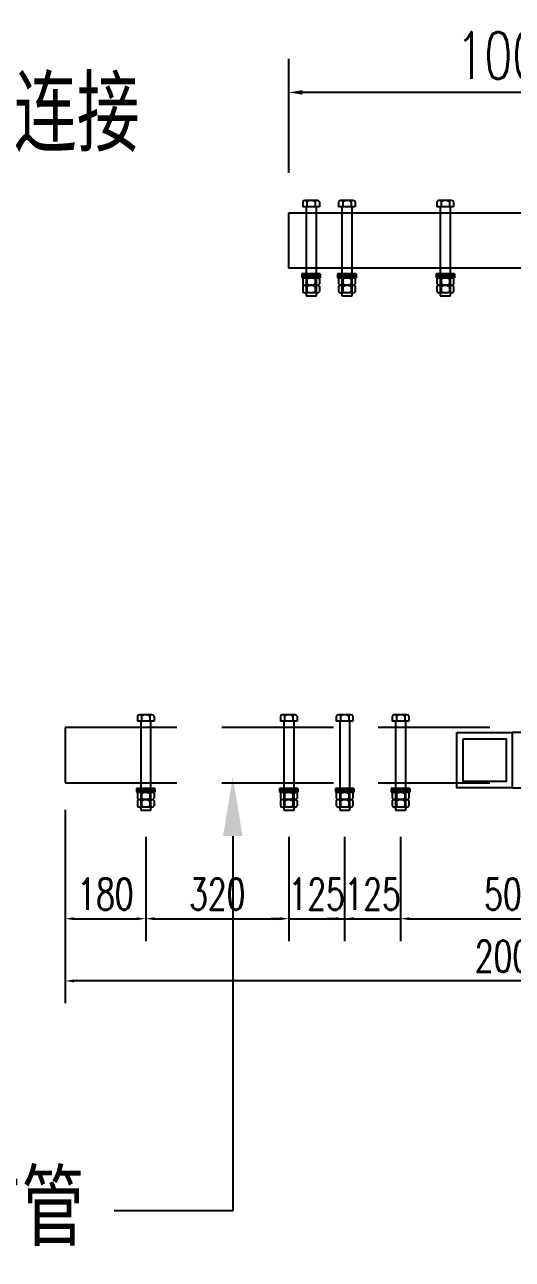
# Model space of a CAD drawing. Header units: millimetres. Extents: x -2430464 to 225692, y -180 to 1805330.
# Drawn here: x -708734 to -707643, y 489698 to 492458 of the extents above; entities that cross this region are included whole.
import ezdxf
from ezdxf import colors
from ezdxf.entities.mleader import LeaderData, LeaderLine
from ezdxf.math import Vec2, Vec3

# ---------------------------------------------------------------- set-up
doc = ezdxf.new("R2010")
doc.units = ezdxf.units.MM
doc.header["$LTSCALE"] = 1000
doc.linetypes.add('DASH', pattern=[0.35, 0.25, -0.1])
doc.layers.get('0').update_dxf_attribs({"linetype": 'CONTINUOUS'})
doc.layers.get('DEFPOINTS').update_dxf_attribs({"linetype": 'CONTINUOUS'})
doc.layers.add('成片房屋', color=1, linetype='CONTINUOUS', lineweight=0)
doc.layers.add('方管150X150X12', color=3, linetype='CONTINUOUS')
doc.styles.get("Standard").update_dxf_attribs({"font": 'tssdeng.shx', "width": 0.7, "bigfont": 'hztxt.shx'})
doc.styles.add('STANDARD_T3', font='simplex.shx', dxfattribs={"width": 0.7, "bigfont": 'gbcbig.shx'})
doc.dimstyles.new('W&&20', dxfattribs={"dimtxt": 70, "dimasz": 20, "dimexe": 50, "dimexo": 60, "dimgap": 20, "dimtad": 1, "dimdec": 0, "dimzin": 0, "dimdsep": 46, "dimtxsty": 'STANDARD_T3', "dimcen": 0.09, "dimclrd": 1, "dimclre": 1, "dimclrt": 7, "dimazin": 2, "dimtfac": 1, "dimtdec": 0, "dimtix": 1, "dimtmove": 2, "dimatfit": 3, "dimfxl": 0, "dimtolj": 1, "dimtzin": 0, "dimarcsym": 0})
doc.dimstyles.new('W&&30', dxfattribs={"dimtxt": 105, "dimasz": 30, "dimexe": 75, "dimexo": 90, "dimgap": 30, "dimtad": 1, "dimdec": 0, "dimzin": 0, "dimdsep": 46, "dimtxsty": 'STANDARD_T3', "dimcen": 0.09, "dimclrd": 1, "dimclre": 1, "dimclrt": 7, "dimazin": 2, "dimtfac": 1, "dimtdec": 0, "dimtix": 1, "dimtmove": 2, "dimatfit": 3, "dimfxl": 0, "dimtolj": 1, "dimtzin": 0, "dimarcsym": 0})

# ---------------------------------------------------------------- blocks, each defined once
blk = doc.blocks.new('*D2944')
at = {"layer": 'DEFPOINTS', "color": 0, "transparency": 16777216}
for p in [(-708143.4, 492306.6), (-708143.4, 492036.6), (-707143.4, 492024.6)]:
    blk.add_point(p, dxfattribs=at)
at = {"layer": '成片房屋', "color": 1, "lineweight": -2, "transparency": 16777216}
for p, q in [((-708143.4, 492126.6), (-708143.4, 492381.6)), ((-707143.4, 492114.6), (-707143.4, 492381.6)), ((-707173.4, 492306.6), (-708113.4, 492306.6))]:
    blk.add_line(p, q, dxfattribs=at)
at = {"layer": '成片房屋', "color": 1, "transparency": 16777216}
for points in [[(-708113.4, 492311.6), (-708113.4, 492301.6), (-708143.4, 492306.6)], [(-707173.4, 492311.6), (-707173.4, 492301.6), (-707143.4, 492306.6)]]:
    blk.add_solid(points, dxfattribs=at)
at = {"layer": '成片房屋', "color": 7, "transparency": 16777216, "insert": (-707643.4, 492389.1), "char_height": 105, "attachment_point": 5, "style": 'STANDARD_T3'}
blk.add_mtext('\\A1;1000', dxfattribs=at)
blk = doc.blocks.new('*D3101')
at = {"layer": 'DEFPOINTS', "color": 0, "transparency": 16777216}
for p in [(-708643.4, 490749.6), (-706643.4, 490762.6), (-708643.4, 490320.1)]:
    blk.add_point(p, dxfattribs=at)
at = {"layer": '方管150X150X12', "color": 1, "lineweight": -2, "transparency": 16777216}
for p, q in [((-708643.4, 490689.6), (-708643.4, 490270.1)), ((-706643.4, 490702.6), (-706643.4, 490270.1)), ((-706663.4, 490320.1), (-708623.4, 490320.1))]:
    blk.add_line(p, q, dxfattribs=at)
at = {"layer": '方管150X150X12', "color": 1, "transparency": 16777216}
for points in [[(-708623.4, 490323.4), (-708623.4, 490316.7), (-708643.4, 490320.1)], [(-706663.4, 490323.4), (-706663.4, 490316.7), (-706643.4, 490320.1)]]:
    blk.add_solid(points, dxfattribs=at)
at = {"layer": '方管150X150X12', "color": 7, "transparency": 16777216, "insert": (-707643.4, 490375.1), "char_height": 70, "attachment_point": 5, "style": 'STANDARD_T3'}
blk.add_mtext('\\A1;2000', dxfattribs=at)
blk = doc.blocks.new('*D3220')
at = {"layer": 'DEFPOINTS', "color": 0, "transparency": 16777216}
for p in [(-708643.4, 490762.6), (-708463.4, 490702.1), (-708463.4, 490459.1)]:
    blk.add_point(p, dxfattribs=at)
at = {"layer": '方管150X150X12', "color": 1, "lineweight": -2, "transparency": 16777216}
for p, q in [((-708643.4, 490702.6), (-708643.4, 490409.1)), ((-708463.4, 490642.1), (-708463.4, 490409.1)), ((-708623.4, 490459.1), (-708483.4, 490459.1))]:
    blk.add_line(p, q, dxfattribs=at)
at = {"layer": '方管150X150X12', "color": 1, "transparency": 16777216}
for points in [[(-708623.4, 490462.4), (-708623.4, 490455.8), (-708643.4, 490459.1)], [(-708483.4, 490462.4), (-708483.4, 490455.8), (-708463.4, 490459.1)]]:
    blk.add_solid(points, dxfattribs=at)
at = {"layer": '方管150X150X12', "color": 7, "transparency": 16777216, "insert": (-708553.4, 490514.1), "char_height": 70, "attachment_point": 5, "style": 'STANDARD_T3'}
blk.add_mtext('\\A1;180', dxfattribs=at)
blk = doc.blocks.new('*D3221')
at = {"layer": 'DEFPOINTS', "color": 0, "transparency": 16777216}
for p in [(-708463.4, 490702.1), (-708143.4, 490702.1), (-708143.4, 490459.1)]:
    blk.add_point(p, dxfattribs=at)
at = {"layer": '方管150X150X12', "color": 1, "lineweight": -2, "transparency": 16777216}
for p, q in [((-708463.4, 490642.1), (-708463.4, 490409.1)), ((-708143.4, 490642.1), (-708143.4, 490409.1)), ((-708443.4, 490459.1), (-708163.4, 490459.1))]:
    blk.add_line(p, q, dxfattribs=at)
at = {"layer": '方管150X150X12', "color": 1, "transparency": 16777216}
for points in [[(-708443.4, 490462.4), (-708443.4, 490455.8), (-708463.4, 490459.1)], [(-708163.4, 490462.4), (-708163.4, 490455.8), (-708143.4, 490459.1)]]:
    blk.add_solid(points, dxfattribs=at)
at = {"layer": '方管150X150X12', "color": 7, "transparency": 16777216, "insert": (-708303.4, 490514.1), "char_height": 70, "attachment_point": 5, "style": 'STANDARD_T3'}
blk.add_mtext('\\A1;320', dxfattribs=at)
blk = doc.blocks.new('*D3222')
at = {"layer": 'DEFPOINTS', "color": 0, "transparency": 16777216}
for p in [(-708143.4, 490702.1), (-708018.4, 490702.1), (-708018.4, 490459.1)]:
    blk.add_point(p, dxfattribs=at)
at = {"layer": '方管150X150X12', "color": 1, "lineweight": -2, "transparency": 16777216}
for p, q in [((-708143.4, 490642.1), (-708143.4, 490409.1)), ((-708018.4, 490642.1), (-708018.4, 490409.1)), ((-708163.4, 490459.1), (-708183.4, 490459.1)), ((-708143.4, 490459.1), (-708018.4, 490459.1)), ((-707998.4, 490459.1), (-707978.4, 490459.1))]:
    blk.add_line(p, q, dxfattribs=at)
at = {"layer": '方管150X150X12', "color": 1, "transparency": 16777216}
for points in [[(-708163.4, 490462.4), (-708163.4, 490455.8), (-708143.4, 490459.1)], [(-707998.4, 490462.4), (-707998.4, 490455.8), (-708018.4, 490459.1)]]:
    blk.add_solid(points, dxfattribs=at)
at = {"layer": '方管150X150X12', "color": 7, "transparency": 16777216, "insert": (-708080.9, 490514.1), "char_height": 70, "attachment_point": 5, "style": 'STANDARD_T3'}
blk.add_mtext('\\A1;125', dxfattribs=at)
blk = doc.blocks.new('*D3223')
at = {"layer": 'DEFPOINTS', "color": 0, "transparency": 16777216}
for p in [(-708018.4, 490702.1), (-707893.4, 490702.1), (-707893.4, 490459.1)]:
    blk.add_point(p, dxfattribs=at)
at = {"layer": '方管150X150X12', "color": 1, "lineweight": -2, "transparency": 16777216}
for p, q in [((-708018.4, 490642.1), (-708018.4, 490409.1)), ((-707893.4, 490642.1), (-707893.4, 490409.1)), ((-708038.4, 490459.1), (-708058.4, 490459.1)), ((-708018.4, 490459.1), (-707893.4, 490459.1)), ((-707873.4, 490459.1), (-707853.4, 490459.1))]:
    blk.add_line(p, q, dxfattribs=at)
at = {"layer": '方管150X150X12', "color": 1, "transparency": 16777216}
for points in [[(-708038.4, 490462.4), (-708038.4, 490455.8), (-708018.4, 490459.1)], [(-707873.4, 490462.4), (-707873.4, 490455.8), (-707893.4, 490459.1)]]:
    blk.add_solid(points, dxfattribs=at)
at = {"layer": '方管150X150X12', "color": 7, "transparency": 16777216, "insert": (-707955.9, 490514.1), "char_height": 70, "attachment_point": 5, "style": 'STANDARD_T3'}
blk.add_mtext('\\A1;125', dxfattribs=at)
blk = doc.blocks.new('*D3224')
at = {"layer": 'DEFPOINTS', "color": 0, "transparency": 16777216}
for p in [(-707893.4, 490702.1), (-707393.4, 490702.1), (-707393.4, 490459.1)]:
    blk.add_point(p, dxfattribs=at)
at = {"layer": '方管150X150X12', "color": 1, "lineweight": -2, "transparency": 16777216}
for p, q in [((-707893.4, 490642.1), (-707893.4, 490409.1)), ((-707393.4, 490642.1), (-707393.4, 490409.1)), ((-707873.4, 490459.1), (-707413.4, 490459.1))]:
    blk.add_line(p, q, dxfattribs=at)
at = {"layer": '方管150X150X12', "color": 1, "transparency": 16777216}
for points in [[(-707873.4, 490462.4), (-707873.4, 490455.8), (-707893.4, 490459.1)], [(-707413.4, 490462.4), (-707413.4, 490455.8), (-707393.4, 490459.1)]]:
    blk.add_solid(points, dxfattribs=at)
at = {"layer": '方管150X150X12', "color": 7, "transparency": 16777216, "insert": (-707643.4, 490514.1), "char_height": 70, "attachment_point": 5, "style": 'STANDARD_T3'}
blk.add_mtext('\\A1;500', dxfattribs=at)

msp = doc.modelspace()

# ---------------------------------------------------------------- linework, layer by layer
for points in [[(-708102.76, 492061.83, 0.6010709), (-708112.09, 492061.83, 0.6010709)], [(-708084.12, 492061.83, 0.30051), (-708102.77, 492061.83, 0.30051)], [(-708074.8, 492061.83, 0.6010709), (-708084.12, 492061.83, 0.6010709)], [(-708022.76, 492061.83, 0.6010709), (-708032.09, 492061.83, 0.6010709)], [(-708004.12, 492061.83, 0.30051), (-708022.77, 492061.83, 0.30051)], [(-707994.8, 492061.83, 0.6010709), (-708004.12, 492061.83, 0.6010709)], [(-707802.76, 492061.83, 0.6010709), (-707812.09, 492061.83, 0.6010709)], [(-707784.12, 492061.83, 0.30051), (-707802.77, 492061.83, 0.30051)], [(-707774.8, 492061.83, 0.6010709), (-707784.12, 492061.83, 0.6010709)], [(-708112.09, 491889.58, -0.6010706), (-708102.76, 491889.58, -0.6010706)], [(-708112.09, 491878.39, 0.6010706), (-708102.76, 491878.39, 0.6010706)], [(-708112.09, 491872.78, -0.6010706), (-708102.76, 491872.78, -0.6010706)], [(-708102.77, 491889.58, -0.3005099), (-708084.11, 491889.58, -0.3005099)], [(-708102.77, 491878.39, 0.3005099), (-708084.11, 491878.39, 0.3005099)], [(-708102.77, 491872.78, -0.3005099), (-708084.12, 491872.78, -0.3005099)], [(-708084.12, 491889.58, -0.6010706), (-708074.79, 491889.58, -0.6010706)], [(-708084.12, 491878.39, 0.6010706), (-708074.79, 491878.39, 0.6010706)], [(-708084.12, 491872.78, -0.6010706), (-708074.8, 491872.78, -0.6010706)], [(-708032.09, 491889.58, -0.6010706), (-708022.76, 491889.58, -0.6010706)], [(-708032.09, 491878.39, 0.6010706), (-708022.76, 491878.39, 0.6010706)], [(-708032.09, 491872.78, -0.6010706), (-708022.76, 491872.78, -0.6010706)], [(-708022.77, 491889.58, -0.3005099), (-708004.11, 491889.58, -0.3005099)], [(-708022.77, 491878.39, 0.3005099), (-708004.11, 491878.39, 0.3005099)], [(-708022.77, 491872.78, -0.3005099), (-708004.12, 491872.78, -0.3005099)], [(-708004.12, 491889.58, -0.6010706), (-707994.79, 491889.58, -0.6010706)], [(-708004.12, 491878.39, 0.6010706), (-707994.79, 491878.39, 0.6010706)], [(-708004.12, 491872.78, -0.6010706), (-707994.8, 491872.78, -0.6010706)], [(-707812.09, 491889.58, -0.6010706), (-707802.76, 491889.58, -0.6010706)], [(-707812.09, 491878.39, 0.6010706), (-707802.76, 491878.39, 0.6010706)], [(-707812.09, 491872.78, -0.6010706), (-707802.76, 491872.78, -0.6010706)], [(-707802.77, 491889.58, -0.3005099), (-707784.11, 491889.58, -0.3005099)], [(-707802.77, 491878.39, 0.3005099), (-707784.11, 491878.39, 0.3005099)], [(-707802.77, 491872.78, -0.3005099), (-707784.12, 491872.78, -0.3005099)], [(-707784.12, 491889.58, -0.6010706), (-707774.79, 491889.58, -0.6010706)], [(-707784.12, 491878.39, 0.6010706), (-707774.79, 491878.39, 0.6010706)], [(-707784.12, 491872.78, -0.6010706), (-707774.8, 491872.78, -0.6010706)], [(-708112.09, 491861.59, 0.6010706), (-708102.76, 491861.59, 0.6010706)], [(-708102.77, 491861.59, 0.3005099), (-708084.12, 491861.59, 0.3005099)], [(-708084.12, 491861.59, 0.6010706), (-708074.8, 491861.59, 0.6010706)], [(-708032.09, 491861.59, 0.6010706), (-708022.76, 491861.59, 0.6010706)], [(-708022.77, 491861.59, 0.3005099), (-708004.12, 491861.59, 0.3005099)], [(-708004.12, 491861.59, 0.6010706), (-707994.8, 491861.59, 0.6010706)], [(-707812.09, 491861.59, 0.6010706), (-707802.76, 491861.59, 0.6010706)], [(-707802.77, 491861.59, 0.3005099), (-707784.12, 491861.59, 0.3005099)], [(-707784.12, 491861.59, 0.6010706), (-707774.8, 491861.59, 0.6010706)], [(-708472.76, 490911.83, 0.6010709), (-708482.09, 490911.83, 0.6010709)], [(-708454.12, 490911.83, 0.30051), (-708472.77, 490911.83, 0.30051)], [(-708444.8, 490911.83, 0.6010709), (-708454.12, 490911.83, 0.6010709)], [(-708152.76, 490911.83, 0.6010709), (-708162.09, 490911.83, 0.6010709)], [(-708134.12, 490911.83, 0.30051), (-708152.77, 490911.83, 0.30051)], [(-708124.8, 490911.83, 0.6010709), (-708134.12, 490911.83, 0.6010709)], [(-708027.76, 490911.83, 0.6010709), (-708037.09, 490911.83, 0.6010709)], [(-708009.12, 490911.83, 0.30051), (-708027.77, 490911.83, 0.30051)], [(-707999.8, 490911.83, 0.6010709), (-708009.12, 490911.83, 0.6010709)], [(-707902.76, 490911.83, 0.6010709), (-707912.09, 490911.83, 0.6010709)], [(-707884.12, 490911.83, 0.30051), (-707902.77, 490911.83, 0.30051)], [(-707874.8, 490911.83, 0.6010709), (-707884.12, 490911.83, 0.6010709)], [(-708482.09, 490739.58, -0.6010706), (-708472.76, 490739.58, -0.6010706)], [(-708472.77, 490739.58, -0.3005099), (-708454.11, 490739.58, -0.3005099)], [(-708454.12, 490739.58, -0.6010706), (-708444.79, 490739.58, -0.6010706)], [(-708162.09, 490739.58, -0.6010706), (-708152.76, 490739.58, -0.6010706)], [(-708152.77, 490739.58, -0.3005099), (-708134.11, 490739.58, -0.3005099)], [(-708134.12, 490739.58, -0.6010706), (-708124.79, 490739.58, -0.6010706)], [(-708037.09, 490739.58, -0.6010706), (-708027.76, 490739.58, -0.6010706)], [(-708027.77, 490739.58, -0.3005099), (-708009.11, 490739.58, -0.3005099)], [(-708009.12, 490739.58, -0.6010706), (-707999.79, 490739.58, -0.6010706)], [(-707912.09, 490739.58, -0.6010706), (-707902.76, 490739.58, -0.6010706)], [(-707902.77, 490739.58, -0.3005099), (-707884.11, 490739.58, -0.3005099)], [(-707884.12, 490739.58, -0.6010706), (-707874.79, 490739.58, -0.6010706)], [(-708482.09, 490728.39, 0.6010706), (-708472.76, 490728.39, 0.6010706)], [(-708482.09, 490722.78, -0.6010706), (-708472.76, 490722.78, -0.6010706)], [(-708472.77, 490728.39, 0.3005099), (-708454.11, 490728.39, 0.3005099)], [(-708472.77, 490722.78, -0.3005099), (-708454.12, 490722.78, -0.3005099)], [(-708454.12, 490728.39, 0.6010706), (-708444.79, 490728.39, 0.6010706)], [(-708454.12, 490722.78, -0.6010706), (-708444.8, 490722.78, -0.6010706)], [(-708162.09, 490728.39, 0.6010706), (-708152.76, 490728.39, 0.6010706)], [(-708162.09, 490722.78, -0.6010706), (-708152.76, 490722.78, -0.6010706)], [(-708152.77, 490728.39, 0.3005099), (-708134.11, 490728.39, 0.3005099)], [(-708152.77, 490722.78, -0.3005099), (-708134.12, 490722.78, -0.3005099)], [(-708134.12, 490728.39, 0.6010706), (-708124.79, 490728.39, 0.6010706)], [(-708134.12, 490722.78, -0.6010706), (-708124.8, 490722.78, -0.6010706)], [(-708037.09, 490728.39, 0.6010706), (-708027.76, 490728.39, 0.6010706)], [(-708037.09, 490722.78, -0.6010706), (-708027.76, 490722.78, -0.6010706)], [(-708027.77, 490728.39, 0.3005099), (-708009.11, 490728.39, 0.3005099)], [(-708027.77, 490722.78, -0.3005099), (-708009.12, 490722.78, -0.3005099)], [(-708009.12, 490728.39, 0.6010706), (-707999.79, 490728.39, 0.6010706)], [(-708009.12, 490722.78, -0.6010706), (-707999.8, 490722.78, -0.6010706)], [(-707912.09, 490728.39, 0.6010706), (-707902.76, 490728.39, 0.6010706)], [(-707912.09, 490722.78, -0.6010706), (-707902.76, 490722.78, -0.6010706)], [(-707902.77, 490728.39, 0.3005099), (-707884.11, 490728.39, 0.3005099)], [(-707902.77, 490722.78, -0.3005099), (-707884.12, 490722.78, -0.3005099)], [(-707884.12, 490728.39, 0.6010706), (-707874.79, 490728.39, 0.6010706)], [(-707884.12, 490722.78, -0.6010706), (-707874.8, 490722.78, -0.6010706)], [(-708482.09, 490711.59, 0.6010706), (-708472.76, 490711.59, 0.6010706)], [(-708472.77, 490711.59, 0.3005099), (-708454.12, 490711.59, 0.3005099)], [(-708454.12, 490711.59, 0.6010706), (-708444.8, 490711.59, 0.6010706)], [(-708162.09, 490711.59, 0.6010706), (-708152.76, 490711.59, 0.6010706)], [(-708152.77, 490711.59, 0.3005099), (-708134.12, 490711.59, 0.3005099)], [(-708134.12, 490711.59, 0.6010706), (-708124.8, 490711.59, 0.6010706)], [(-708037.09, 490711.59, 0.6010706), (-708027.76, 490711.59, 0.6010706)], [(-708027.77, 490711.59, 0.3005099), (-708009.12, 490711.59, 0.3005099)], [(-708009.12, 490711.59, 0.6010706), (-707999.8, 490711.59, 0.6010706)], [(-707912.09, 490711.59, 0.6010706), (-707902.76, 490711.59, 0.6010706)], [(-707902.77, 490711.59, 0.3005099), (-707884.12, 490711.59, 0.3005099)], [(-707884.12, 490711.59, 0.6010706), (-707874.8, 490711.59, 0.6010706)]]:
    msp.add_lwpolyline(points, format="xyb")
for points in [[(-708112.09, 492061.83), (-708112.09, 492050.63)], [(-708074.8, 492050.63), (-708112.09, 492050.63)], [(-708079.46, 492064.63), (-708107.43, 492064.63)], [(-708104.44, 492050.63), (-708104.44, 491852.11)], [(-708102.76, 492061.83), (-708102.76, 492050.63)], [(-708084.12, 492061.83), (-708084.12, 492050.63)], [(-708082.44, 492050.63), (-708082.44, 491852.11)], [(-708074.8, 492061.83), (-708074.8, 492050.63)], [(-708032.09, 492061.83), (-708032.09, 492050.63)], [(-707994.8, 492050.63), (-708032.09, 492050.63)], [(-707999.46, 492064.63), (-708027.43, 492064.63)], [(-708024.44, 492050.63), (-708024.44, 491852.11)], [(-708022.76, 492061.83), (-708022.76, 492050.63)], [(-708004.12, 492061.83), (-708004.12, 492050.63)], [(-708002.44, 492050.63), (-708002.44, 491852.11)], [(-707994.8, 492061.83), (-707994.8, 492050.63)], [(-707812.09, 492061.83), (-707812.09, 492050.63)], [(-707774.8, 492050.63), (-707812.09, 492050.63)], [(-707779.46, 492064.63), (-707807.43, 492064.63)], [(-707804.44, 492050.63), (-707804.44, 491852.11)], [(-707802.76, 492061.83), (-707802.76, 492050.63)], [(-707784.12, 492061.83), (-707784.12, 492050.63)], [(-707782.44, 492050.63), (-707782.44, 491852.11)], [(-707774.8, 492061.83), (-707774.8, 492050.63)], [(-708072.82, 491900.63), (-708114.07, 491900.63)], [(-708114.07, 491900.63), (-708114.07, 491896.51)], [(-708072.82, 491900.63), (-708072.82, 491896.51)], [(-707992.82, 491900.63), (-708034.07, 491900.63)], [(-708034.07, 491900.63), (-708034.07, 491896.51)], [(-707992.82, 491900.63), (-707992.82, 491896.51)], [(-707772.82, 491900.63), (-707814.07, 491900.63)], [(-707814.07, 491900.63), (-707814.07, 491896.51)], [(-707772.82, 491900.63), (-707772.82, 491896.51)], [(-708072.82, 491896.51), (-708114.07, 491896.51)], [(-708114.07, 491896.51), (-708114.07, 491892.38)], [(-708072.82, 491896.51), (-708114.07, 491896.51)], [(-708072.82, 491892.38), (-708114.07, 491892.38)], [(-708112.09, 491889.58), (-708112.09, 491878.38)], [(-708112.09, 491872.78), (-708112.09, 491861.58)], [(-708079.46, 491875.58), (-708107.43, 491875.58)], [(-708079.46, 491892.38), (-708107.42, 491892.38)], [(-708079.46, 491875.58), (-708107.42, 491875.58)], [(-708102.77, 491872.78), (-708102.77, 491861.58)], [(-708102.76, 491889.58), (-708102.76, 491878.38)], [(-708084.12, 491889.58), (-708084.12, 491878.38)], [(-708084.12, 491872.78), (-708084.12, 491861.58)], [(-708074.8, 491889.58), (-708074.8, 491878.38)], [(-708074.8, 491872.78), (-708074.8, 491861.58)], [(-708072.82, 491896.51), (-708072.82, 491892.38)], [(-707992.82, 491896.51), (-708034.07, 491896.51)], [(-708034.07, 491896.51), (-708034.07, 491892.38)], [(-707992.82, 491896.51), (-708034.07, 491896.51)], [(-707992.82, 491892.38), (-708034.07, 491892.38)], [(-708032.09, 491889.58), (-708032.09, 491878.38)], [(-708032.09, 491872.78), (-708032.09, 491861.58)], [(-707999.46, 491875.58), (-708027.43, 491875.58)], [(-707999.46, 491892.38), (-708027.42, 491892.38)], [(-707999.46, 491875.58), (-708027.42, 491875.58)], [(-708022.77, 491872.78), (-708022.77, 491861.58)], [(-708022.76, 491889.58), (-708022.76, 491878.38)], [(-708004.12, 491889.58), (-708004.12, 491878.38)], [(-708004.12, 491872.78), (-708004.12, 491861.58)], [(-707994.8, 491889.58), (-707994.8, 491878.38)], [(-707994.8, 491872.78), (-707994.8, 491861.58)], [(-707992.82, 491896.51), (-707992.82, 491892.38)], [(-707772.82, 491896.51), (-707814.07, 491896.51)], [(-707814.07, 491896.51), (-707814.07, 491892.38)], [(-707772.82, 491896.51), (-707814.07, 491896.51)], [(-707772.82, 491892.38), (-707814.07, 491892.38)], [(-707812.09, 491889.58), (-707812.09, 491878.38)], [(-707812.09, 491872.78), (-707812.09, 491861.58)], [(-707779.46, 491875.58), (-707807.43, 491875.58)], [(-707779.46, 491892.38), (-707807.42, 491892.38)], [(-707779.46, 491875.58), (-707807.42, 491875.58)], [(-707802.77, 491872.78), (-707802.77, 491861.58)], [(-707802.76, 491889.58), (-707802.76, 491878.38)], [(-707784.12, 491889.58), (-707784.12, 491878.38)], [(-707784.12, 491872.78), (-707784.12, 491861.58)], [(-707774.8, 491889.58), (-707774.8, 491878.38)], [(-707774.8, 491872.78), (-707774.8, 491861.58)], [(-707772.82, 491896.51), (-707772.82, 491892.38)], [(-708079.46, 491858.78), (-708107.43, 491858.78)], [(-708104.44, 491852.11), (-708082.44, 491852.11), (-708082.44, 491852.11)], [(-707999.46, 491858.78), (-708027.43, 491858.78)], [(-708024.44, 491852.11), (-708002.44, 491852.11), (-708002.44, 491852.11)], [(-707779.46, 491858.78), (-707807.43, 491858.78)], [(-707804.44, 491852.11), (-707782.44, 491852.11), (-707782.44, 491852.11)], [(-708482.09, 490911.83), (-708482.09, 490900.63)], [(-708449.46, 490914.63), (-708477.43, 490914.63)], [(-708472.76, 490911.83), (-708472.76, 490900.63)], [(-708454.12, 490911.83), (-708454.12, 490900.63)], [(-708444.8, 490911.83), (-708444.8, 490900.63)], [(-708162.09, 490911.83), (-708162.09, 490900.63)], [(-708129.46, 490914.63), (-708157.43, 490914.63)], [(-708152.76, 490911.83), (-708152.76, 490900.63)], [(-708134.12, 490911.83), (-708134.12, 490900.63)], [(-708124.8, 490911.83), (-708124.8, 490900.63)], [(-708037.09, 490911.83), (-708037.09, 490900.63)], [(-708004.46, 490914.63), (-708032.43, 490914.63)], [(-708027.76, 490911.83), (-708027.76, 490900.63)], [(-708009.12, 490911.83), (-708009.12, 490900.63)], [(-707999.8, 490911.83), (-707999.8, 490900.63)], [(-707912.09, 490911.83), (-707912.09, 490900.63)], [(-707879.46, 490914.63), (-707907.43, 490914.63)], [(-707902.76, 490911.83), (-707902.76, 490900.63)], [(-707884.12, 490911.83), (-707884.12, 490900.63)], [(-707874.8, 490911.83), (-707874.8, 490900.63)], [(-708444.8, 490900.63), (-708482.09, 490900.63)], [(-708474.44, 490900.63), (-708474.44, 490702.11)], [(-708452.44, 490900.63), (-708452.44, 490702.11)], [(-708124.8, 490900.63), (-708162.09, 490900.63)], [(-708154.44, 490900.63), (-708154.44, 490702.11)], [(-708132.44, 490900.63), (-708132.44, 490702.11)], [(-707999.8, 490900.63), (-708037.09, 490900.63)], [(-708029.44, 490900.63), (-708029.44, 490702.11)], [(-708007.44, 490900.63), (-708007.44, 490702.11)], [(-707874.8, 490900.63), (-707912.09, 490900.63)], [(-707904.44, 490900.63), (-707904.44, 490702.11)], [(-707882.44, 490900.63), (-707882.44, 490702.11)], [(-708442.82, 490750.63), (-708484.07, 490750.63)], [(-708484.07, 490750.63), (-708484.07, 490746.51)], [(-708442.82, 490746.51), (-708484.07, 490746.51)], [(-708484.07, 490746.51), (-708484.07, 490742.38)], [(-708442.82, 490746.51), (-708484.07, 490746.51)], [(-708442.82, 490742.38), (-708484.07, 490742.38)], [(-708449.46, 490742.38), (-708477.42, 490742.38)], [(-708442.82, 490750.63), (-708442.82, 490746.51)], [(-708442.82, 490746.51), (-708442.82, 490742.38)], [(-708122.82, 490750.63), (-708164.07, 490750.63)], [(-708164.07, 490750.63), (-708164.07, 490746.51)], [(-708122.82, 490746.51), (-708164.07, 490746.51)], [(-708164.07, 490746.51), (-708164.07, 490742.38)], [(-708122.82, 490746.51), (-708164.07, 490746.51)], [(-708122.82, 490742.38), (-708164.07, 490742.38)], [(-708129.46, 490742.38), (-708157.42, 490742.38)], [(-708122.82, 490750.63), (-708122.82, 490746.51)], [(-708122.82, 490746.51), (-708122.82, 490742.38)], [(-707997.82, 490750.63), (-708039.07, 490750.63)], [(-708039.07, 490750.63), (-708039.07, 490746.51)], [(-707997.82, 490746.51), (-708039.07, 490746.51)], [(-708039.07, 490746.51), (-708039.07, 490742.38)], [(-707997.82, 490746.51), (-708039.07, 490746.51)], [(-707997.82, 490742.38), (-708039.07, 490742.38)], [(-708004.46, 490742.38), (-708032.42, 490742.38)], [(-707997.82, 490750.63), (-707997.82, 490746.51)], [(-707997.82, 490746.51), (-707997.82, 490742.38)], [(-707872.82, 490750.63), (-707914.07, 490750.63)], [(-707914.07, 490750.63), (-707914.07, 490746.51)], [(-707872.82, 490746.51), (-707914.07, 490746.51)], [(-707914.07, 490746.51), (-707914.07, 490742.38)], [(-707872.82, 490746.51), (-707914.07, 490746.51)], [(-707872.82, 490742.38), (-707914.07, 490742.38)], [(-707879.46, 490742.38), (-707907.42, 490742.38)], [(-707872.82, 490750.63), (-707872.82, 490746.51)], [(-707872.82, 490746.51), (-707872.82, 490742.38)], [(-708482.09, 490739.58), (-708482.09, 490728.38)], [(-708482.09, 490722.78), (-708482.09, 490711.58)], [(-708449.46, 490725.58), (-708477.43, 490725.58)], [(-708449.46, 490725.58), (-708477.42, 490725.58)], [(-708472.77, 490722.78), (-708472.77, 490711.58)], [(-708472.76, 490739.58), (-708472.76, 490728.38)], [(-708454.12, 490739.58), (-708454.12, 490728.38)], [(-708454.12, 490722.78), (-708454.12, 490711.58)], [(-708444.8, 490739.58), (-708444.8, 490728.38)], [(-708444.8, 490722.78), (-708444.8, 490711.58)], [(-708162.09, 490739.58), (-708162.09, 490728.38)], [(-708162.09, 490722.78), (-708162.09, 490711.58)], [(-708129.46, 490725.58), (-708157.43, 490725.58)], [(-708129.46, 490725.58), (-708157.42, 490725.58)], [(-708152.77, 490722.78), (-708152.77, 490711.58)], [(-708152.76, 490739.58), (-708152.76, 490728.38)], [(-708134.12, 490739.58), (-708134.12, 490728.38)], [(-708134.12, 490722.78), (-708134.12, 490711.58)], [(-708124.8, 490739.58), (-708124.8, 490728.38)], [(-708124.8, 490722.78), (-708124.8, 490711.58)], [(-708037.09, 490739.58), (-708037.09, 490728.38)], [(-708037.09, 490722.78), (-708037.09, 490711.58)], [(-708004.46, 490725.58), (-708032.43, 490725.58)], [(-708004.46, 490725.58), (-708032.42, 490725.58)], [(-708027.77, 490722.78), (-708027.77, 490711.58)], [(-708027.76, 490739.58), (-708027.76, 490728.38)], [(-708009.12, 490739.58), (-708009.12, 490728.38)], [(-708009.12, 490722.78), (-708009.12, 490711.58)], [(-707999.8, 490739.58), (-707999.8, 490728.38)], [(-707999.8, 490722.78), (-707999.8, 490711.58)], [(-707912.09, 490739.58), (-707912.09, 490728.38)], [(-707912.09, 490722.78), (-707912.09, 490711.58)], [(-707879.46, 490725.58), (-707907.43, 490725.58)], [(-707879.46, 490725.58), (-707907.42, 490725.58)], [(-707902.77, 490722.78), (-707902.77, 490711.58)], [(-707902.76, 490739.58), (-707902.76, 490728.38)], [(-707884.12, 490739.58), (-707884.12, 490728.38)], [(-707884.12, 490722.78), (-707884.12, 490711.58)], [(-707874.8, 490739.58), (-707874.8, 490728.38)], [(-707874.8, 490722.78), (-707874.8, 490711.58)], [(-708449.46, 490708.78), (-708477.43, 490708.78)], [(-708474.44, 490702.11), (-708452.44, 490702.11), (-708452.44, 490702.11)], [(-708129.46, 490708.78), (-708157.43, 490708.78)], [(-708154.44, 490702.11), (-708132.44, 490702.11), (-708132.44, 490702.11)], [(-708004.46, 490708.78), (-708032.43, 490708.78)], [(-708029.44, 490702.11), (-708007.44, 490702.11), (-708007.44, 490702.11)], [(-707879.46, 490708.78), (-707907.43, 490708.78)], [(-707904.44, 490702.11), (-707882.44, 490702.11), (-707882.44, 490702.11)]]:
    msp.add_lwpolyline(points)
at = {"color": 2}
msp.add_lwpolyline([(-708143.44, 492037.63), (-707143.44, 492037.63), (-707143.44, 491913.63), (-708143.44, 491913.63)], close=True, dxfattribs=at)
at = {"color": 253, "linetype": 'DASH', "true_color": 0xadadad}
msp.add_lwpolyline([(-706643.44, 490886.63), (-708643.44, 490886.63), (-708643.44, 490762.63), (-706643.44, 490762.63)], close=True, dxfattribs=at)
at = {"layer": '方管150X150X12'}
for points in [[(-707767.44, 490875.63), (-707643.44, 490875.63), (-707643.44, 490751.63), (-707767.44, 490751.63)], [(-707767.44, 490875.63), (-707643.44, 490875.63), (-707643.44, 490751.63), (-707767.44, 490751.63)], [(-707753.44, 490861.63), (-707657.44, 490861.63), (-707657.44, 490765.63), (-707753.44, 490765.63)], [(-707753.44, 490861.63), (-707657.44, 490861.63), (-707657.44, 490765.63), (-707753.44, 490765.63)], [(-707519.44, 490875.63), (-707643.44, 490875.63), (-707643.44, 490751.63), (-707519.44, 490751.63)]]:
    msp.add_lwpolyline(points, close=True, dxfattribs=at)

# ---------------------------------------------------------------- dimensions: what is measured, and where the dimension line sits
at = {"layer": '成片房屋', "color": 1}
dim = msp.add_linear_dim(base=(-708143.44, 492306.61), p1=(-707143.44, 492024.63), p2=(-708143.44, 492036.63), angle=180, dimstyle='W&&30', dxfattribs=at)
dim.commit()
dim.dimension.update_dxf_attribs({"geometry": '*D2944', "text_midpoint": (-707643.44, 492389.11)})
at = {"layer": '方管150X150X12'}
dim = msp.add_linear_dim(base=(-708643.44, 490320.07), p1=(-706643.44, 490762.63), p2=(-708643.44, 490749.63), angle=180, dimstyle='W&&20', dxfattribs=at)
dim.commit()
dim.dimension.update_dxf_attribs({"geometry": '*D3101', "text_midpoint": (-707643.44, 490375.07)})
for base, p1, p2, picture, middle in [((-708463.44, 490459.11), (-708643.44, 490762.63), (-708463.44, 490702.11), '*D3220', (-708553.44, 490514.11)), ((-708143.44, 490459.11), (-708463.44, 490702.11), (-708143.44, 490702.11), '*D3221', (-708303.44, 490514.11)), ((-708018.44, 490459.11), (-708143.44, 490702.11), (-708018.44, 490702.11), '*D3222', (-708080.94, 490514.11)), ((-707893.44, 490459.11), (-708018.44, 490702.11), (-707893.44, 490702.11), '*D3223', (-707955.94, 490514.11)), ((-707393.44, 490459.11), (-707893.44, 490702.11), (-707393.44, 490702.11), '*D3224', (-707643.44, 490514.11))]:
    dim = msp.add_linear_dim(base=base, p1=p1, p2=p2, dimstyle='W&&20', dxfattribs=at)
    dim.commit()
    dim.dimension.update_dxf_attribs({"geometry": picture, "text_midpoint": middle})

# ---------------------------------------------------------------- leaders
at = {"color": 3}
ml = msp.add_multileader_mtext('Standard', dxfattribs=at)
ml.set_content('M22x220{\\fSimSun|b0|i0|c134|p34;螺栓连接}', color=3)
ml.set_leader_properties()
ml.build(insert=Vec2(0, 0))
ml.multileader.update_dxf_attribs({"dogleg_length": 265.42, "arrow_head_size": 132.71})
ctx = ml.context
ctx.base_point, ctx.char_height, ctx.arrow_head_size, ctx.landing_gap_size, ctx.plane_origin = Vec3(-709605.76, 492253.06), 147.456, 132.71, 66.36, Vec3(-705419.43, 482879.59)
notes = []
notes.append((ctx, [(0, (1, 1, 0), (-709871.18, 492253.06), (1, 0), 265.42, [(0, [(-710067.31, 490871.9)], 0, [])])]))
ctx.mtext.insert, ctx.mtext.width, ctx.mtext.flow_direction = Vec3(-709539.41, 492337.43), 1716.225, 5
at = {"layer": '方管150X150X12'}
ml = msp.add_multileader_mtext('Standard', dxfattribs=at)
ml.set_content('{\\fSimSun|b0|i0|c134|p34;内套方管}', color=3)
ml.set_leader_properties()
ml.build(insert=Vec2(0, 0))
ml.multileader.update_dxf_attribs({"dogleg_length": 265.42, "arrow_head_size": 132.71})
ctx = ml.context
ctx.base_point, ctx.char_height, ctx.arrow_head_size, ctx.landing_gap_size, ctx.plane_origin = Vec3(-709225.47, 489805.95), 147.456, 132.71, 66.36, Vec3(-710018.57, 482452.12)
ctx.text_align_type = 2
notes.append((ctx, [(0, (1, 1, 0), (-708268.57, 489805.95), (-1, 0), 265.42, [(0, [(-708268.57, 490776.63)], 0, [])])]))
ctx.mtext.insert, ctx.mtext.width, ctx.mtext.alignment, ctx.mtext.flow_direction = Vec3(-708600.34, 489891.15), 2317.6461, 3, 5
for ctx, leaders in notes:
    for number, flags, end, landing, length, lines in leaders:
        leader = LeaderData()
        leader.index, (leader.has_last_leader_line, leader.has_dogleg_vector, leader.attachment_direction) = number, flags
        leader.last_leader_point, leader.dogleg_vector, leader.dogleg_length = Vec3(end), Vec3(landing), length
        for number, points, colour, breaks in lines:
            line = LeaderLine()
            line.index, line.vertices, line.color, line.breaks = number, Vec3.list(points), colors.encode_raw_color(colour), breaks
            leader.lines.append(line)
        ctx.leaders.append(leader)

doc.saveas('drawing.dxf')
